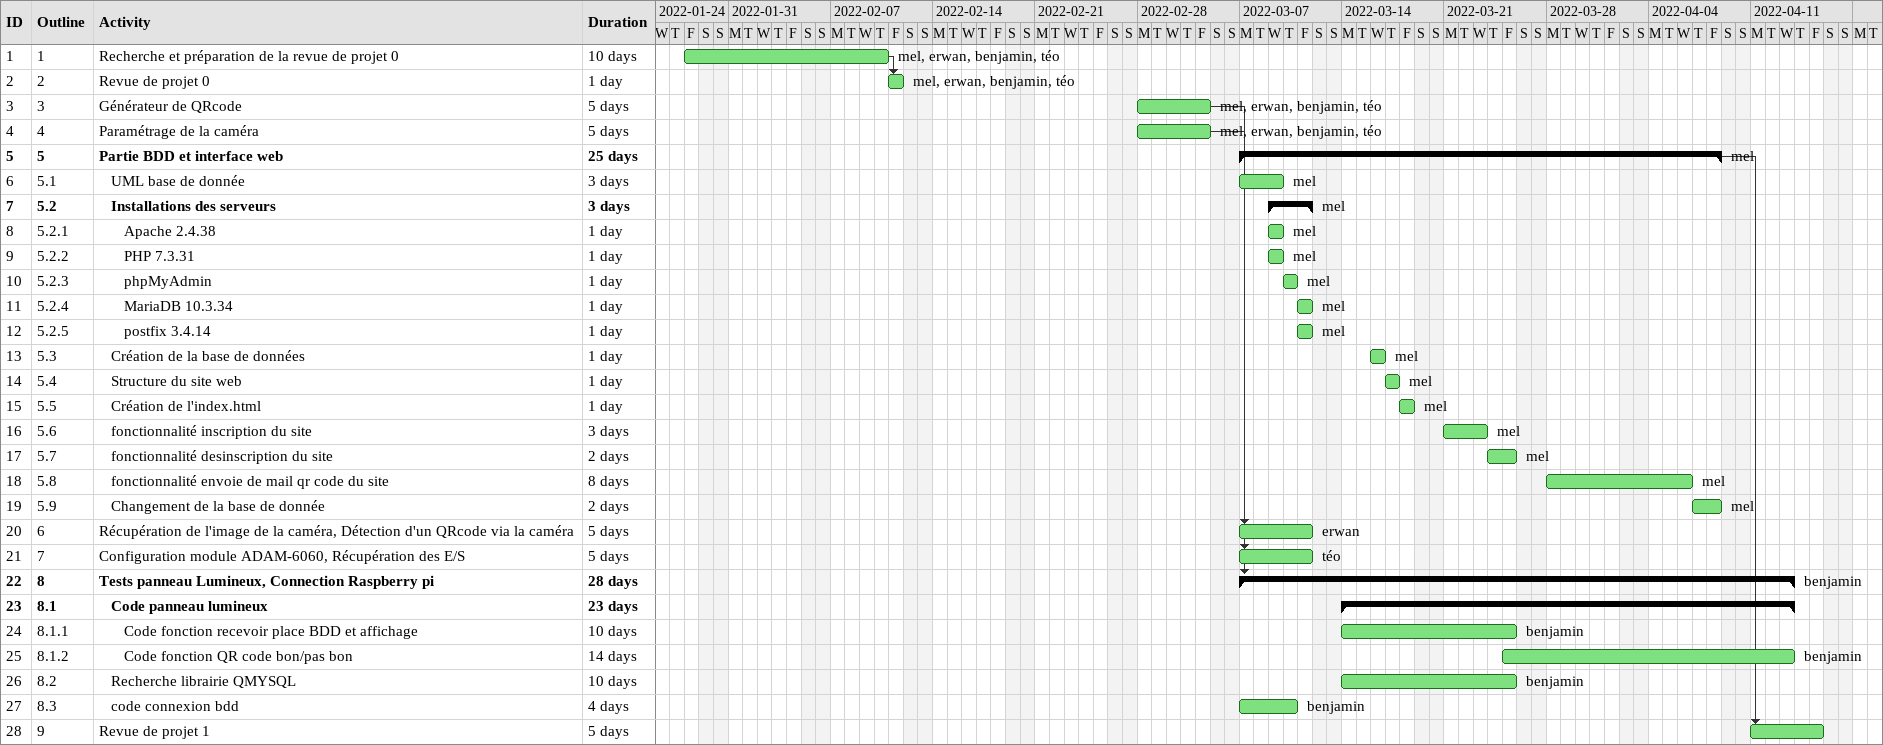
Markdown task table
| ID | WBS | Task | Duration | Start | Finish | Predecessors | Resources |
|---|---|---|---|---|---|---|---|
| 1 | 1 | Recherche et préparation de la revue de projet 0 | 10d | 2022-01-28 | 2022-02-10 |  | mel, erwan, benjamin, téo |
| 2 | 2 | Revue de projet 0 | 1d | 2022-02-11 | 2022-02-11 | 1 | mel, erwan, benjamin, téo |
| 3 | 3 | Générateur de QRcode | 5d | 2022-02-28 | 2022-03-04 |  | mel, erwan, benjamin, téo |
| 4 | 4 | Paramétrage de la caméra | 5d | 2022-02-28 | 2022-03-04 |  | mel, erwan, benjamin, téo |
| 5 | 5 | **Partie BDD et interface web** | 25d | 2022-03-07 | 2022-04-08 |  | mel |
| 6 | 5.1 | UML base de donnée | 3d | 2022-03-07 | 2022-03-09 |  | mel |
| 7 | 5.2 | **Installations des serveurs** | 3d | 2022-03-09 | 2022-03-11 |  | mel |
| 8 | 5.2.1 | Apache 2.4.38 | 1d | 2022-03-09 | 2022-03-09 |  | mel |
| 9 | 5.2.2 | PHP 7.3.31 | 1d | 2022-03-09 | 2022-03-09 |  | mel |
| 10 | 5.2.3 | phpMyAdmin | 1d | 2022-03-10 | 2022-03-10 |  | mel |
| 11 | 5.2.4 | MariaDB 10.3.34 | 1d | 2022-03-11 | 2022-03-11 |  | mel |
| 12 | 5.2.5 | postfix 3.4.14 | 1d | 2022-03-11 | 2022-03-11 |  | mel |
| 13 | 5.3 | Création de la base de données | 1d | 2022-03-16 | 2022-03-16 |  | mel |
| 14 | 5.4 | Structure du site web | 1d | 2022-03-17 | 2022-03-17 |  | mel |
| 15 | 5.5 | Création de l'index.html | 1d | 2022-03-18 | 2022-03-18 |  | mel |
| 16 | 5.6 | fonctionnalité inscription du site | 3d | 2022-03-21 | 2022-03-23 |  | mel |
| 17 | 5.7 | fonctionnalité desinscription du site | 2d | 2022-03-24 | 2022-03-25 |  | mel |
| 18 | 5.8 | fonctionnalité envoie de mail qr code du site | 8d | 2022-03-28 | 2022-04-06 |  | mel |
| 19 | 5.9 | Changement de la base de donnée | 2d | 2022-04-07 | 2022-04-08 |  | mel |
| 20 | 6 | Récupération de l'image de la caméra, Détection d'un QRcode via la caméra | 5d | 2022-03-07 | 2022-03-11 | 3, 4 | erwan |
| 21 | 7 | Configuration module ADAM-6060, Récupération des E/S | 5d | 2022-03-07 | 2022-03-11 | 3, 4 | téo |
| 22 | 8 | **Tests panneau Lumineux, Connection Raspberry pi** | 28d | 2022-03-07 | 2022-04-13 | 3, 4 | benjamin |
| 23 | 8.1 | **Code panneau lumineux** | 23d | 2022-03-14 | 2022-04-13 |  |  |
| 24 | 8.1.1 | Code fonction recevoir place BDD et affichage | 10d | 2022-03-14 | 2022-03-25 |  | benjamin |
| 25 | 8.1.2 | Code fonction QR code bon/pas bon | 14d | 2022-03-25 | 2022-04-13 |  | benjamin |
| 26 | 8.2 | Recherche librairie QMYSQL | 10d | 2022-03-14 | 2022-03-25 |  | benjamin |
| 27 | 8.3 | code connexion bdd | 4d | 2022-03-07 | 2022-03-10 |  | benjamin |
| 28 | 9 | Revue de projet 1 | 5d | 2022-04-11 | 2022-04-15 | 5 |  |
